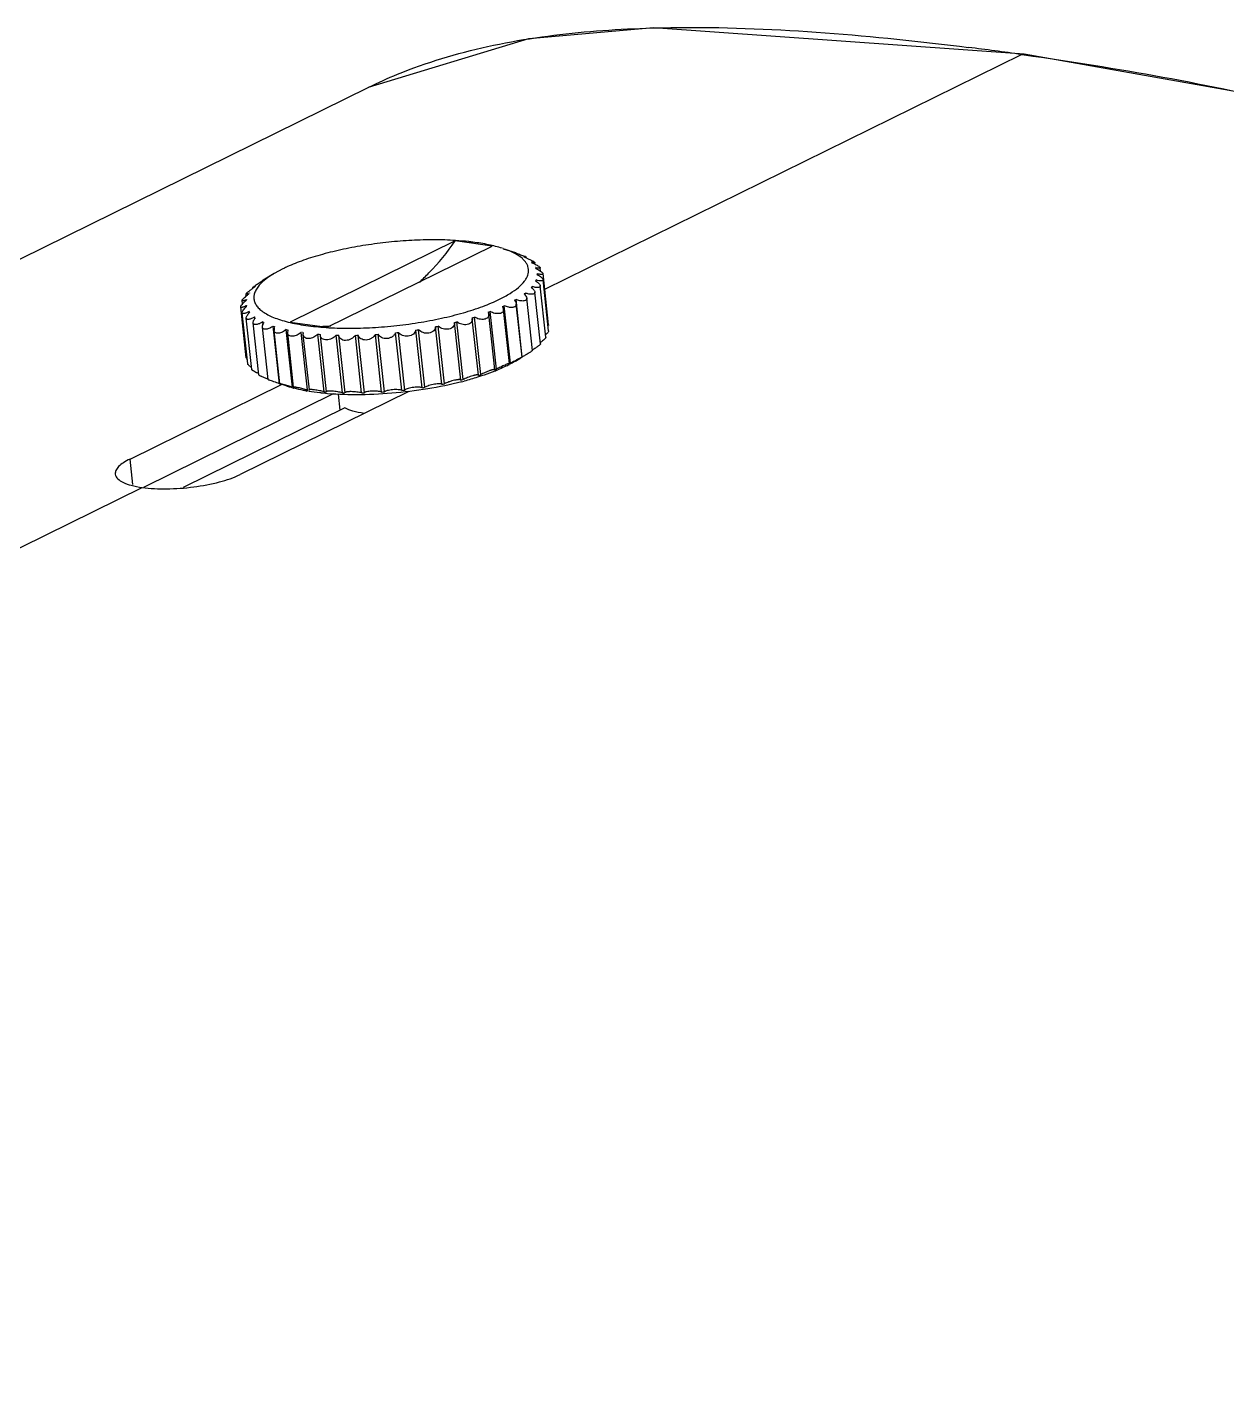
# Model space of a CAD drawing. Header units: metres. Extents: x 420822 to 421453, y 1458172 to 1458620.
# Drawn here: x 421384.7898 to 421385.1465, y 1458450.1937 to 1458450.5977 of the extents above; entities that cross this region are included whole.
import ezdxf

# ---------------------------------------------------------------- set-up
doc = ezdxf.new("R2010")
doc.units = ezdxf.units.M
doc.header["$MEASUREMENT"] = 0
doc.layers.add('ASSEM_MEMBER_1', color=7, linetype='CONTINUOUS')
doc.layers.add('Standard', color=7, linetype='CONTINUOUS')

# ---------------------------------------------------------------- blocks, each defined once
blk = doc.blocks.new('CCTV')
at = {"layer": 'ASSEM_MEMBER_1', "color": 7, "linetype": 'Continuous'}
for p, q in [((-2.5955, 16.283), (-2.1546, 16.2516)), ((-2.725, 15.9719), (-2.158, 16.251)), ((-2.158, 16.251), (-2.1546, 16.2516)), ((-2.158, 16.251), (-2.1549, 16.2504)), ((-2.158, 16.251), (-2.1549, 16.2506)), ((-5.5435, 14.9279), (-2.9342, 16.2121)), ((-2.9346, 16.2119), (-2.9341, 16.2121)), ((-2.8313, 16.0294), (-3.0276, 15.9328)), ((-2.9839, 15.9267), (-2.7875, 16.0233)), ((-2.7875, 16.0233), (-2.8313, 16.0294)), ((-2.7742, 16.0201), (-2.7599, 16.0154)), ((-2.7593, 16.0151), (-2.7596, 16.0152)), ((-2.7595, 16.015), (-2.7591, 16.0149)), ((-2.7591, 16.0149), (-2.7591, 16.0151)), ((-2.7465, 16.0088), (-2.7466, 16.0098)), ((-2.7367, 16.0017), (-2.7369, 16.0039)), ((-3.0591, 15.983), (-3.0602, 15.9824)), ((-3.0468, 15.9905), (-3.0599, 15.9827)), ((-3.0599, 15.9827), (-3.0599, 15.9827)), ((-3.0365, 15.9961), (-3.0468, 15.9905)), ((-2.7352, 15.9813), (-2.7353, 15.9829)), ((-2.7338, 15.9894), (-2.7339, 15.9904)), ((-2.7299, 15.9935), (-2.7304, 15.9974)), ((-2.7204, 15.9296), (-2.727, 15.9905)), ((-2.7204, 15.9224), (-2.727, 15.9833)), ((-3.072, 15.973), (-3.0721, 15.9741)), ((-3.0611, 15.9817), (-3.0612, 15.9819)), ((-3.0611, 15.9817), (-3.0607, 15.9819)), ((-2.7477, 15.9639), (-2.7481, 15.9674)), ((-2.7398, 15.9729), (-2.7401, 15.9752)), ((-2.73, 15.9069), (-2.7367, 15.9686)), ((-2.7236, 15.9148), (-2.7302, 15.9759)), ((-3.0799, 15.8902), (-3.0865, 15.951)), ((-3.0845, 15.9544), (-3.085, 15.9584)), ((-3.0799, 15.9639), (-3.0801, 15.9662)), ((-3.0796, 15.9514), (-3.0797, 15.9525)), ((-2.7753, 15.9513), (-2.7739, 15.948)), ((-2.7657, 15.8839), (-2.7731, 15.9523)), ((-2.7517, 15.8913), (-2.7591, 15.9598)), ((-2.7519, 15.8912), (-2.7588, 15.9545)), ((-2.7395, 15.899), (-2.7463, 15.9614)), ((-3.0782, 15.8831), (-3.0849, 15.944)), ((-3.0733, 15.8764), (-3.0799, 15.9376)), ((-3.0764, 15.9438), (-3.0765, 15.9454)), ((-3.0698, 15.9366), (-3.0701, 15.9389)), ((-2.8113, 15.938), (-2.8111, 15.9368)), ((-2.8038, 15.8698), (-2.8111, 15.9368)), ((-2.8011, 15.8704), (-2.8085, 15.9389)), ((-2.7922, 15.9444), (-2.7915, 15.9421)), ((-2.7844, 15.8765), (-2.7915, 15.9421)), ((-2.7822, 15.8769), (-2.7897, 15.9453)), ((-2.767, 15.8837), (-2.7739, 15.948)), ((-3.0651, 15.8701), (-3.0718, 15.9318)), ((-3.054, 15.8645), (-3.0608, 15.9269)), ((-3.06, 15.9296), (-3.0604, 15.9331)), ((-3.0403, 15.8596), (-3.0478, 15.9281)), ((-3.0401, 15.8596), (-3.0469, 15.9229)), ((-3.025, 15.8554), (-3.0324, 15.9239)), ((-3.0306, 15.9199), (-3.03, 15.9234)), ((-3.0236, 15.8556), (-3.0306, 15.9199)), ((-3.0276, 15.9328), (-2.9839, 15.9267)), ((-3.0071, 15.8522), (-3.0146, 15.9206)), ((-3.0121, 15.9179), (-3.0119, 15.9203)), ((-2.9872, 15.85), (-2.9947, 15.9184)), ((-2.9917, 15.917), (-2.9917, 15.9182)), ((-2.919, 15.8497), (-2.9264, 15.9182)), ((-2.9156, 15.8499), (-2.923, 15.9184)), ((-2.8948, 15.8518), (-2.9023, 15.9202)), ((-2.8915, 15.8521), (-2.8989, 15.9206)), ((-2.8708, 15.8548), (-2.8782, 15.9233)), ((-2.8675, 15.8554), (-2.8749, 15.9238)), ((-2.8473, 15.8589), (-2.8548, 15.9274)), ((-2.8441, 15.8595), (-2.8516, 15.928)), ((-2.8249, 15.8638), (-2.8323, 15.9323)), ((-2.8219, 15.8646), (-2.8293, 15.933)), ((-3.0049, 15.8523), (-3.0121, 15.9179)), ((-2.9844, 15.85), (-2.9917, 15.917)), ((-2.9656, 15.8488), (-2.973, 15.9173)), ((-2.9625, 15.8487), (-2.9699, 15.9172)), ((-2.9427, 15.8487), (-2.9501, 15.9172)), ((-2.9394, 15.8488), (-2.9469, 15.9172)), ((-2.7597, 15.8865), (-2.7535, 15.8902)), ((-2.7517, 15.8913), (-2.7519, 15.8912)), ((-2.8039, 15.8695), (-2.8038, 15.8698)), ((-2.8037, 15.8696), (-2.8039, 15.8695)), ((-2.7847, 15.8759), (-2.7844, 15.8765)), ((-2.7842, 15.8761), (-2.7847, 15.8759)), ((-2.7678, 15.8829), (-2.767, 15.8837)), ((-3.2182, 15.7701), (-3.0382, 15.8587)), ((-3.0403, 15.8596), (-3.042, 15.8602)), ((-3.0401, 15.8595), (-3.0403, 15.8596)), ((-3.0323, 15.8569), (-3.0384, 15.8589)), ((-3.0315, 15.8573), (-3.0321, 15.8575)), ((-3.0236, 15.8555), (-3.0226, 15.8549)), ((-2.9764, 15.8474), (-3.2023, 15.7363)), ((-2.8867, 15.8504), (-3.0871, 15.7518)), ((-3.0054, 15.8519), (-3.0058, 15.852)), ((-3.0049, 15.8523), (-3.0045, 15.8518)), ((-2.9844, 15.85), (-2.9843, 15.8497)), ((-2.9683, 15.8281), (-2.9704, 15.8473)), ((-2.9627, 15.8308), (-3.1549, 15.7362)), ((-3.2149, 15.7397), (-3.2182, 15.7701)), ((-4.7912, 14.955), (-3.2037, 15.7363))]:
    blk.add_line(p, q, dxfattribs=at)
for points in [[(-2.9346, 16.2119), (-2.7438, 16.2699), (-2.5955, 16.283)], [(-2.1546, 16.2516), (-1.8687, 16.2009), (-1.4895, 16.075), (-1.2482, 15.914), (-1.1588, 15.8211), (-1.0132, 15.5914), (-0.8985, 15.2508), (-0.8552, 15.0209)]]:
    blk.add_lwpolyline(points, dxfattribs=at)
for centre, radius, start, end in [((-2.7899, 11.7394), 4.5556, 82.0269, 82.8274), ((-2.8133, 15.9032), 0.1233, 71.5339, 72.16), ((-2.7994, 15.9153), 0.1074, 68.8918, 69.2368), ((-2.798, 15.9188), 0.1037, 68.1874, 68.8939), ((-2.7908, 15.9576), 0.0643, 61.0829, 63.0218), ((-2.7793, 15.9582), 0.06, 58.8736, 60.4001), ((-2.767, 15.9689), 0.0459, 66.0509, 67.0865), ((-2.7999, 15.8755), 0.1436, 68.1465, 68.9586), ((-2.7631, 15.9806), 0.0323, 44.9623, 47.27), ((-3.0021, 15.8971), 0.1031, 123.5799, 124.2891), ((-2.9557, 15.8318), 0.1831, 114.6873, 116.182), ((-2.9511, 15.8218), 0.1941, 114.4746, 114.6944), ((-2.7526, 15.9888), 0.0189, 24.3533, 27.6539), ((-2.7262, 16.0316), 0.0353, 254.0835, 255.3396), ((-2.7569, 15.9916), 0.0233, 335.1581, 338.0269), ((-2.7238, 16.0243), 0.0354, 253.434, 253.8123), ((-2.7501, 15.9898), 0.0162, 358.5483, 2.198), ((-3.0501, 15.9501), 0.0311, 146.055, 148.4177), ((-2.994, 15.8592), 0.138, 123.5503, 124.4385), ((-3.0299, 15.9327), 0.0579, 132.6094, 134.1716), ((-3.0415, 15.9363), 0.0487, 125.4666, 126.0846), ((-3.0042, 15.9002), 0.0994, 124.2912, 124.6545), ((-3.0193, 15.9355), 0.0611, 131.2101, 131.5457), ((-3.0177, 15.9337), 0.0635, 130.2137, 131.2058), ((-2.7969, 16.0278), 0.0776, 307.6731, 308.9583), ((-2.7729, 16.0022), 0.0425, 318.6366, 320.5558), ((-3.0963, 15.9909), 0.0353, 297.1219, 298.3334), ((-3.0968, 15.9833), 0.0353, 298.6925, 299.0094), ((-3.0616, 15.9554), 0.0184, 166.0814, 169.4314), ((-3.0637, 15.9558), 0.0164, 191.7016, 195.3315), ((-2.8584, 16.133), 0.1998, 294.5975, 295.2818), ((-2.8264, 16.0716), 0.1305, 300.1235, 301.0327), ((-3.057, 15.9594), 0.024, 215.5626, 218.3722), ((-3.0433, 15.974), 0.0441, 232.639, 234.5127), ((-2.9172, 16.289), 0.3667, 286.7855, 287.2421), ((-2.8897, 16.208), 0.281, 290.3039, 290.8491), ((-3.0252, 16.0052), 0.0802, 243.9706, 245.2283), ((-3.0058, 16.0553), 0.134, 251.7384, 252.6314), ((-2.9878, 16.1232), 0.2042, 257.395, 258.0694), ((-2.9741, 16.2007), 0.283, 261.7681, 262.0394), ((-2.9732, 16.2066), 0.2889, 262.0394, 262.307), ((-2.9919, 16.0611), 0.1333, 267.1725, 275.4651), ((-2.9645, 16.2887), 0.3715, 265.3394, 265.792), ((-2.9621, 16.4768), 0.5598, 273.656, 274.0003), ((-2.9632, 16.491), 0.574, 276.0966, 276.4352), ((-2.9611, 16.4752), 0.5581, 278.5337, 278.8787), ((-2.9533, 16.4319), 0.514, 281.0558, 281.4202), ((-2.9388, 16.3669), 0.4475, 283.7634, 284.1632), ((-2.9604, 16.3689), 0.4518, 268.3945, 268.7918), ((-2.9603, 16.4343), 0.5173, 271.1227, 271.4856), ((-2.7533, 15.8928), 0.00212, 298.4501, 311.685), ((-2.9097, 16.2203), 0.3664, 286.8099, 287.2422), ((-2.8818, 16.1384), 0.2798, 290.4136, 290.8498), ((-2.8716, 16.0927), 0.2349, 292.0731, 292.2064), ((-2.8694, 16.0873), 0.2291, 292.2047, 292.7269), ((-2.842, 16.0272), 0.163, 296.1953, 297.2404), ((-2.8525, 16.0678), 0.2034, 294.6002, 294.8256), ((-2.8385, 16.0204), 0.1553, 297.2426, 297.6786), ((-2.8503, 16.063), 0.198, 294.8246, 295.2835), ((-2.9845, 16.0032), 0.1539, 254.5637, 255.0445), ((-2.9812, 16.0512), 0.2007, 257.3924, 257.6198), ((-2.98, 16.0565), 0.206, 257.6208, 258.0678), ((-2.9831, 16.0083), 0.1592, 255.044, 255.4499), ((-2.9536, 16.4068), 0.5581, 278.5337, 278.8787), ((-2.9459, 16.3634), 0.514, 281.0558, 281.4202), ((-2.9314, 16.2985), 0.4475, 283.7634, 284.1632), ((-2.9246, 16.2538), 0.4046, 284.4331, 284.8782), ((-2.9676, 16.0806), 0.2332, 259.9906, 260.3059), ((-2.9666, 16.1322), 0.283, 261.7681, 262.0394), ((-2.9668, 16.0852), 0.2378, 260.3055, 260.4991), ((-2.9663, 16.0881), 0.2407, 260.499, 260.6181), ((-2.9657, 16.1391), 0.2899, 262.1287, 262.3067), ((-2.9572, 16.2183), 0.3696, 265.3388, 265.6415), ((-2.9567, 16.2242), 0.3755, 265.6411, 265.7909), ((-2.953, 16.3004), 0.4518, 268.3945, 268.7918), ((-2.9528, 16.3659), 0.5173, 271.1227, 271.4856), ((-2.9547, 16.4084), 0.5598, 273.656, 274.0003), ((-2.9558, 16.4225), 0.574, 276.0966, 276.4352)]:
    blk.add_arc(centre, radius, start, end, dxfattribs=at)
for points, knots in [([(-2.7929, 16.2604), (-2.7551, 16.2687), (-2.6776, 16.2797), (-2.5996, 16.2828), (-2.5603, 16.2831)], [0, 0, 0, 0, 0.496198, 1, 1, 1, 1]), ([(-2.5603, 16.2831), (-2.504, 16.2834), (-2.3905, 16.2784), (-2.2777, 16.2665), (-2.2211, 16.2594)], [0, 0, 0, 0, 0.49657, 1, 1, 1, 1]), ([(-2.9342, 16.2121), (-2.923, 16.2176), (-2.8775, 16.238), (-2.8294, 16.2524), (-2.7929, 16.2604)], [0, 0, 0, 0, 0.249345, 1, 1, 1, 1]), ([(-2.1549, 16.2506), (-2.0997, 16.2428), (-1.9889, 16.2253), (-1.879, 16.2025), (-1.8241, 16.1891)], [0, 0, 0, 0, 0.496523, 1, 1, 1, 1]), ([(-2.831, 16.0298), (-2.8394, 16.0304), (-2.8567, 16.0309), (-2.8833, 16.0302), (-2.9105, 16.0281), (-2.9377, 16.0245), (-2.964, 16.0197), (-2.9887, 16.0138), (-3.0112, 16.0069), (-3.0251, 16.0014), (-3.0315, 15.9985)], [0, 0, 0, 0, 0.123748, 0.254586, 0.389193, 0.524109, 0.655862, 0.781098, 0.896707, 1, 1, 1, 1]), ([(-2.8738, 15.9803), (-2.87, 15.9839), (-2.8545, 15.9991), (-2.8408, 16.016), (-2.8313, 16.0294)], [0, 0, 0, 0, 0.240084, 1, 1, 1, 1]), ([(-2.8105, 16.0279), (-2.8121, 16.0281), (-2.8189, 16.0289), (-2.8258, 16.0295), (-2.831, 16.0298)], [0, 0, 0, 0, 0.24168, 1, 1, 1, 1]), ([(-2.7755, 16.0206), (-2.7808, 16.0223), (-2.7924, 16.0252), (-2.8042, 16.0271), (-2.8105, 16.0279)], [0, 0, 0, 0, 0.466373, 1, 1, 1, 1]), ([(-2.7616, 16.015), (-2.7626, 16.0154), (-2.7667, 16.0174), (-2.7709, 16.019), (-2.7742, 16.0201)], [0, 0, 0, 0, 0.232467, 1, 1, 1, 1]), ([(-2.7596, 16.0152), (-2.7597, 16.0152), (-2.7603, 16.0154), (-2.7608, 16.0156), (-2.7613, 16.0157)], [0, 0, 0, 0, 0.185575, 1, 1, 1, 1]), ([(-2.7599, 16.0154), (-2.7598, 16.0153), (-2.7596, 16.0153), (-2.7594, 16.0152), (-2.7592, 16.0151)], [0, 0, 0, 0, 0.344452, 1, 1, 1, 1]), ([(-2.7591, 16.0151), (-2.7591, 16.0151), (-2.7592, 16.0151), (-2.7593, 16.0151), (-2.7593, 16.0151)], [0, 0, 0, 0, 0.244602, 1, 1, 1, 1]), ([(-2.7592, 16.0151), (-2.7592, 16.0151), (-2.7592, 16.0151), (-2.7591, 16.0151), (-2.7591, 16.0151)], [0, 0, 0, 0, 0.732392, 1, 1, 1, 1]), ([(-2.7786, 15.9601), (-2.7743, 15.9622), (-2.7665, 15.9664), (-2.7566, 15.9734), (-2.7502, 15.9797), (-2.7468, 15.9848), (-2.7451, 15.9884), (-2.7442, 15.992), (-2.7441, 15.9955), (-2.7448, 15.999), (-2.7463, 16.0023), (-2.7486, 16.0055), (-2.7529, 16.0097), (-2.7568, 16.0124), (-2.7597, 16.0139)], [0, 0, 0, 0, 0.186411, 0.344887, 0.475769, 0.531917, 0.582878, 0.629944, 0.674826, 0.719527, 0.766078, 0.816254, 0.871421, 1, 1, 1, 1]), ([(-2.7591, 16.0149), (-2.7574, 16.0143), (-2.754, 16.0131), (-2.7507, 16.0118), (-2.7492, 16.0112)], [0, 0, 0, 0, 0.534601, 1, 1, 1, 1]), ([(-2.7479, 16.0099), (-2.748, 16.0099), (-2.7486, 16.0101), (-2.7492, 16.0102), (-2.7497, 16.0104)], [0, 0, 0, 0, 0.214814, 1, 1, 1, 1]), ([(-2.7484, 16.0108), (-2.7483, 16.0108), (-2.7478, 16.0106), (-2.7474, 16.0104), (-2.7471, 16.0102)], [0, 0, 0, 0, 0.301291, 1, 1, 1, 1]), ([(-2.7466, 16.0098), (-2.7466, 16.0098), (-2.7467, 16.0097), (-2.7468, 16.0097), (-2.747, 16.0097), (-2.7474, 16.0098), (-2.7477, 16.0098), (-2.7479, 16.0099)], [0, 0, 0, 0, 0.078125, 0.156541, 0.265654, 0.575071, 1, 1, 1, 1]), ([(-2.7471, 16.0102), (-2.747, 16.0101), (-2.7468, 16.01), (-2.7466, 16.0099), (-2.7466, 16.0098), (-2.7466, 16.0098)], [0, 0, 0, 0, 0.679909, 0.881116, 1, 1, 1, 1]), ([(-2.7464, 16.0088), (-2.7452, 16.0083), (-2.7435, 16.0076), (-2.7413, 16.0066), (-2.7399, 16.0059), (-2.7387, 16.0053), (-2.7378, 16.0047), (-2.7372, 16.0043), (-2.7369, 16.004), (-2.7369, 16.0039)], [0, 0, 0, 0, 0.356486, 0.521299, 0.669933, 0.796461, 0.895445, 0.963204, 1, 1, 1, 1]), ([(-2.7399, 16.0039), (-2.74, 16.004), (-2.7404, 16.0041), (-2.7409, 16.0042), (-2.7412, 16.0043)], [0, 0, 0, 0, 0.236697, 1, 1, 1, 1]), ([(-2.7403, 16.0034), (-2.7399, 16.0033), (-2.7387, 16.0027), (-2.7374, 16.0021), (-2.7365, 16.0017)], [0, 0, 0, 0, 0.253483, 1, 1, 1, 1]), ([(-2.7369, 16.0039), (-2.7369, 16.0038), (-2.7369, 16.0037), (-2.7371, 16.0036), (-2.7374, 16.0036), (-2.7377, 16.0036), (-2.7382, 16.0036), (-2.7389, 16.0037), (-2.7395, 16.0039), (-2.7399, 16.0039)], [0, 0, 0, 0, 0.043603, 0.097927, 0.178255, 0.287794, 0.426312, 0.592434, 1, 1, 1, 1]), ([(-2.7365, 16.0017), (-2.7357, 16.0013), (-2.7342, 16.0005), (-2.7323, 15.9993), (-2.7311, 15.9984), (-2.7305, 15.9978), (-2.7304, 15.9975), (-2.7304, 15.9974)], [0, 0, 0, 0, 0.356893, 0.657865, 0.876629, 0.949717, 1, 1, 1, 1]), ([(-3.0611, 15.982), (-3.061, 15.982), (-3.0607, 15.9823), (-3.0603, 15.9825), (-3.0599, 15.9827)], [0, 0, 0, 0, 0.141424, 1, 1, 1, 1]), ([(-3.0468, 15.9905), (-3.0479, 15.9899), (-3.052, 15.9873), (-3.056, 15.9845), (-3.0587, 15.9822)], [0, 0, 0, 0, 0.269305, 1, 1, 1, 1]), ([(-2.7354, 15.9966), (-2.7344, 15.9961), (-2.7325, 15.9952), (-2.7307, 15.9941), (-2.7299, 15.9935)], [0, 0, 0, 0, 0.52608, 1, 1, 1, 1]), ([(-2.727, 15.9833), (-2.727, 15.9831), (-2.727, 15.9826), (-2.7275, 15.9821), (-2.7284, 15.9819), (-2.7294, 15.9818), (-2.7307, 15.9818), (-2.7327, 15.9821), (-2.7343, 15.9826), (-2.7353, 15.9829)], [0, 0, 0, 0, 0.066836, 0.135713, 0.224029, 0.337526, 0.475395, 0.634456, 1, 1, 1, 1]), ([(-2.7304, 15.9974), (-2.7303, 15.9973), (-2.7304, 15.9971), (-2.7307, 15.9969), (-2.7311, 15.9968), (-2.7317, 15.9968), (-2.7324, 15.9968), (-2.7336, 15.997), (-2.7345, 15.9972), (-2.7351, 15.9974)], [0, 0, 0, 0, 0.051845, 0.110883, 0.193775, 0.304655, 0.442987, 0.606785, 1, 1, 1, 1]), ([(-2.7339, 15.9894), (-2.733, 15.9889), (-2.7314, 15.9879), (-2.7292, 15.9863), (-2.7278, 15.985), (-2.7272, 15.984), (-2.727, 15.9835), (-2.727, 15.9833)], [0, 0, 0, 0, 0.326489, 0.615018, 0.843844, 0.930929, 1, 1, 1, 1]), ([(-2.727, 15.9905), (-2.727, 15.9903), (-2.7271, 15.99), (-2.7275, 15.9897), (-2.7281, 15.9895), (-2.7289, 15.9895), (-2.7299, 15.9895), (-2.7311, 15.9897), (-2.7324, 15.99), (-2.7332, 15.9902), (-2.7337, 15.9904)], [0, 0, 0, 0, 0.059329, 0.123153, 0.208742, 0.321084, 0.459335, 0.620864, 0.802353, 1, 1, 1, 1]), ([(-2.7299, 15.9935), (-2.7292, 15.993), (-2.7282, 15.9923), (-2.7273, 15.9912), (-2.727, 15.9907), (-2.727, 15.9905)], [0, 0, 0, 0, 0.625279, 0.845046, 1, 1, 1, 1]), ([(-3.0801, 15.9662), (-3.0801, 15.9663), (-3.0799, 15.9667), (-3.0795, 15.9672), (-3.0787, 15.968), (-3.0777, 15.9688), (-3.0765, 15.9698), (-3.0746, 15.9712), (-3.0731, 15.9723), (-3.0721, 15.973)], [0, 0, 0, 0, 0.037474, 0.105484, 0.204324, 0.330557, 0.478834, 0.643408, 1, 1, 1, 1]), ([(-3.0772, 15.9669), (-3.0776, 15.9667), (-3.0781, 15.9665), (-3.0788, 15.9662), (-3.0793, 15.966), (-3.0801, 15.9659), (-3.0801, 15.9662)], [0, 0, 0, 0, 0.417902, 0.588359, 0.730538, 1, 1, 1, 1]), ([(-3.076, 15.9675), (-3.0761, 15.9675), (-3.0765, 15.9673), (-3.0769, 15.9671), (-3.0772, 15.9669)], [0, 0, 0, 0, 0.262402, 1, 1, 1, 1]), ([(-3.0721, 15.9741), (-3.0721, 15.9741), (-3.0721, 15.9742), (-3.0719, 15.9744), (-3.0717, 15.9746), (-3.0715, 15.9747)], [0, 0, 0, 0, 0.111939, 0.311732, 1, 1, 1, 1]), ([(-3.0708, 15.9744), (-3.071, 15.9743), (-3.0713, 15.9742), (-3.0717, 15.9741), (-3.0719, 15.974), (-3.072, 15.974), (-3.0721, 15.974), (-3.0721, 15.9741)], [0, 0, 0, 0, 0.424096, 0.732884, 0.841829, 0.920204, 1, 1, 1, 1]), ([(-3.0715, 15.9747), (-3.0715, 15.9748), (-3.0714, 15.9749), (-3.0712, 15.975), (-3.0711, 15.9751)], [0, 0, 0, 0, 0.227392, 1, 1, 1, 1]), ([(-3.0711, 15.9751), (-3.071, 15.9751), (-3.0707, 15.9754), (-3.0705, 15.9756), (-3.0702, 15.9757)], [0, 0, 0, 0, 0.226928, 1, 1, 1, 1]), ([(-3.0598, 15.9812), (-3.0615, 15.9798), (-3.0644, 15.9769), (-3.0679, 15.9722), (-3.0702, 15.9675), (-3.0711, 15.9628), (-3.0707, 15.9582), (-3.0688, 15.9538), (-3.0657, 15.9497), (-3.0613, 15.9459), (-3.0558, 15.9423), (-3.0491, 15.939), (-3.0413, 15.9361), (-3.0289, 15.9324), (-3.0111, 15.9289), (-2.9874, 15.9263), (-2.9611, 15.9253), (-2.9332, 15.9259), (-2.9045, 15.9281), (-2.8758, 15.9319), (-2.8482, 15.937), (-2.8224, 15.9435), (-2.7993, 15.9509), (-2.7851, 15.9569), (-2.7786, 15.9601)], [0, 0, 0, 0, 0.01986, 0.037254, 0.052564, 0.066432, 0.079756, 0.09356, 0.108756, 0.126002, 0.145698, 0.168048, 0.193123, 0.220899, 0.284109, 0.356422, 0.436014, 0.520711, 0.608119, 0.695731, 0.781031, 0.861599, 0.935217, 1, 1, 1, 1]), ([(-3.0691, 15.9753), (-3.0693, 15.9752), (-3.0699, 15.9749), (-3.0704, 15.9746), (-3.0708, 15.9744)], [0, 0, 0, 0, 0.28324, 1, 1, 1, 1]), ([(-3.0698, 15.976), (-3.0685, 15.977), (-3.0656, 15.9789), (-3.0627, 15.9807), (-3.0611, 15.9817)], [0, 0, 0, 0, 0.466904, 1, 1, 1, 1]), ([(-3.0612, 15.9819), (-3.0612, 15.9819), (-3.0611, 15.9819), (-3.0611, 15.982), (-3.0611, 15.982)], [0, 0, 0, 0, 0.274789, 1, 1, 1, 1]), ([(-3.061, 15.982), (-3.0611, 15.982), (-3.0611, 15.9819), (-3.0612, 15.9819), (-3.0612, 15.9819)], [0, 0, 0, 0, 0.756528, 1, 1, 1, 1]), ([(-3.0602, 15.9824), (-3.0603, 15.9824), (-3.0606, 15.9822), (-3.0609, 15.9821), (-3.061, 15.982)], [0, 0, 0, 0, 0.335127, 1, 1, 1, 1]), ([(-2.7367, 15.9686), (-2.7367, 15.9683), (-2.7367, 15.9675), (-2.7374, 15.9666), (-2.7386, 15.9661), (-2.7401, 15.9658), (-2.7419, 15.9659), (-2.7446, 15.9663), (-2.7467, 15.9669), (-2.7481, 15.9674)], [0, 0, 0, 0, 0.079792, 0.158748, 0.252626, 0.368472, 0.505567, 0.659828, 1, 1, 1, 1]), ([(-2.741, 15.9741), (-2.7399, 15.9733), (-2.7384, 15.972), (-2.7371, 15.97), (-2.7367, 15.969), (-2.7367, 15.9686)], [0, 0, 0, 0, 0.577988, 0.810597, 1, 1, 1, 1]), ([(-2.7302, 15.9759), (-2.7302, 15.9757), (-2.7303, 15.9751), (-2.7309, 15.9744), (-2.7319, 15.974), (-2.7331, 15.9738), (-2.7346, 15.9739), (-2.737, 15.9742), (-2.7388, 15.9748), (-2.7401, 15.9752)], [0, 0, 0, 0, 0.073865, 0.147923, 0.238945, 0.353456, 0.49079, 0.647311, 1, 1, 1, 1]), ([(-2.7358, 15.9818), (-2.7351, 15.9814), (-2.7337, 15.9804), (-2.732, 15.9789), (-2.7308, 15.9775), (-2.7303, 15.9764), (-2.7302, 15.9759)], [0, 0, 0, 0, 0.316771, 0.597385, 0.82754, 1, 1, 1, 1]), ([(-3.0865, 15.951), (-3.0866, 15.9512), (-3.0865, 15.9517), (-3.0859, 15.9529), (-3.0852, 15.9537), (-3.0846, 15.9543)], [0, 0, 0, 0, 0.158913, 0.379111, 1, 1, 1, 1]), ([(-3.0799, 15.9524), (-3.0803, 15.9521), (-3.0811, 15.9517), (-3.0823, 15.9511), (-3.0834, 15.9507), (-3.0844, 15.9504), (-3.0852, 15.9503), (-3.0859, 15.9503), (-3.0864, 15.9506), (-3.0865, 15.9509), (-3.0865, 15.951)], [0, 0, 0, 0, 0.197122, 0.378381, 0.539847, 0.678103, 0.790512, 0.876255, 0.940321, 1, 1, 1, 1]), ([(-3.085, 15.9584), (-3.085, 15.9586), (-3.0849, 15.9589), (-3.0845, 15.9596), (-3.0835, 15.9608), (-3.0819, 15.9623), (-3.0807, 15.9633), (-3.08, 15.9639)], [0, 0, 0, 0, 0.051145, 0.124775, 0.34339, 0.643635, 1, 1, 1, 1]), ([(-3.0802, 15.9595), (-3.0808, 15.9592), (-3.0817, 15.9588), (-3.0828, 15.9584), (-3.0835, 15.9581), (-3.0841, 15.958), (-3.0845, 15.958), (-3.0848, 15.9582), (-3.0849, 15.9584), (-3.085, 15.9584)], [0, 0, 0, 0, 0.392465, 0.556161, 0.694465, 0.805364, 0.888391, 0.947678, 1, 1, 1, 1]), ([(-3.0849, 15.944), (-3.0849, 15.9442), (-3.0848, 15.9447), (-3.0844, 15.9459), (-3.0833, 15.9475), (-3.0816, 15.9494), (-3.0802, 15.9508), (-3.0795, 15.9514)], [0, 0, 0, 0, 0.069672, 0.157166, 0.386075, 0.674061, 1, 1, 1, 1]), ([(-3.0846, 15.9543), (-3.0839, 15.9551), (-3.0824, 15.9567), (-3.0807, 15.9581), (-3.0797, 15.9588)], [0, 0, 0, 0, 0.470353, 1, 1, 1, 1]), ([(-3.08, 15.9639), (-3.0797, 15.9641), (-3.0786, 15.965), (-3.0775, 15.9658), (-3.0767, 15.9665)], [0, 0, 0, 0, 0.244115, 1, 1, 1, 1]), ([(-2.766, 15.9503), (-2.7666, 15.9503), (-2.7691, 15.9507), (-2.7714, 15.9515), (-2.7731, 15.9523)], [0, 0, 0, 0, 0.242342, 1, 1, 1, 1]), ([(-2.7588, 15.9545), (-2.7587, 15.9542), (-2.7587, 15.9535), (-2.7591, 15.9525), (-2.7597, 15.9517), (-2.7605, 15.951), (-2.7617, 15.9506), (-2.7635, 15.9502), (-2.765, 15.9502), (-2.766, 15.9503)], [0, 0, 0, 0, 0.104169, 0.204147, 0.306513, 0.417801, 0.542395, 0.681876, 1, 1, 1, 1]), ([(-2.7609, 15.9587), (-2.7604, 15.958), (-2.7594, 15.9568), (-2.7589, 15.9552), (-2.7588, 15.9545)], [0, 0, 0, 0, 0.542732, 1, 1, 1, 1]), ([(-2.7463, 15.9614), (-2.7462, 15.961), (-2.7463, 15.9601), (-2.7471, 15.959), (-2.7485, 15.9583), (-2.7502, 15.9579), (-2.7522, 15.9579), (-2.7553, 15.9584), (-2.7576, 15.9591), (-2.7591, 15.9598)], [0, 0, 0, 0, 0.084756, 0.168342, 0.265272, 0.3827, 0.519834, 0.672076, 1, 1, 1, 1]), ([(-2.7494, 15.9663), (-2.7486, 15.9656), (-2.7473, 15.9641), (-2.7464, 15.9623), (-2.7463, 15.9614)], [0, 0, 0, 0, 0.560865, 1, 1, 1, 1]), ([(-3.0765, 15.9454), (-3.0775, 15.9449), (-3.079, 15.9441), (-3.0809, 15.9434), (-3.0821, 15.943), (-3.0832, 15.9429), (-3.084, 15.943), (-3.0847, 15.9434), (-3.0848, 15.9438), (-3.0849, 15.944)], [0, 0, 0, 0, 0.364852, 0.523803, 0.6616, 0.775127, 0.863547, 0.932738, 1, 1, 1, 1]), ([(-3.0799, 15.9376), (-3.08, 15.9381), (-3.0797, 15.9392), (-3.0789, 15.9408), (-3.0775, 15.9427), (-3.0764, 15.9439), (-3.0758, 15.9445)], [0, 0, 0, 0, 0.173496, 0.403797, 0.683868, 1, 1, 1, 1]), ([(-3.0701, 15.9389), (-3.0712, 15.9383), (-3.0729, 15.9374), (-3.0751, 15.9365), (-3.0766, 15.9361), (-3.0779, 15.936), (-3.0789, 15.9362), (-3.0797, 15.9367), (-3.0799, 15.9373), (-3.0799, 15.9376)], [0, 0, 0, 0, 0.352052, 0.508477, 0.64576, 0.760312, 0.851497, 0.92581, 1, 1, 1, 1]), ([(-3.0718, 15.9318), (-3.0719, 15.9323), (-3.0718, 15.9333), (-3.0709, 15.9355), (-3.0698, 15.9371), (-3.0689, 15.9381)], [0, 0, 0, 0, 0.190376, 0.423172, 1, 1, 1, 1]), ([(-2.8111, 15.9368), (-2.811, 15.9361), (-2.8111, 15.9345), (-2.8122, 15.9324), (-2.8143, 15.9307), (-2.8171, 15.9298), (-2.8203, 15.9296), (-2.8246, 15.9303), (-2.8276, 15.9317), (-2.8293, 15.933)], [0, 0, 0, 0, 0.098626, 0.198394, 0.308903, 0.43525, 0.5749, 0.720364, 1, 1, 1, 1]), ([(-2.7915, 15.9421), (-2.7914, 15.9414), (-2.7915, 15.94), (-2.7926, 15.9381), (-2.7945, 15.9368), (-2.797, 15.936), (-2.7999, 15.9359), (-2.8039, 15.9365), (-2.8068, 15.9378), (-2.8085, 15.9389)], [0, 0, 0, 0, 0.095774, 0.191747, 0.298656, 0.422387, 0.561131, 0.708218, 1, 1, 1, 1]), ([(-2.7739, 15.948), (-2.7739, 15.9474), (-2.774, 15.9462), (-2.7749, 15.9446), (-2.7767, 15.9435), (-2.7789, 15.9429), (-2.7815, 15.9428), (-2.7853, 15.9433), (-2.788, 15.9444), (-2.7897, 15.9453)], [0, 0, 0, 0, 0.092586, 0.184649, 0.288078, 0.409441, 0.547443, 0.696162, 1, 1, 1, 1]), ([(-3.0604, 15.9331), (-3.0616, 15.9323), (-3.0635, 15.9312), (-3.0661, 15.9303), (-3.0679, 15.9299), (-3.0694, 15.9298), (-3.0707, 15.9301), (-3.0716, 15.9308), (-3.0718, 15.9315), (-3.0718, 15.9318)], [0, 0, 0, 0, 0.339564, 0.493723, 0.630794, 0.746688, 0.840732, 0.919938, 1, 1, 1, 1]), ([(-3.0608, 15.9269), (-3.0609, 15.9278), (-3.0604, 15.9298), (-3.0594, 15.9315), (-3.0588, 15.9324)], [0, 0, 0, 0, 0.440252, 1, 1, 1, 1]), ([(-3.0478, 15.9281), (-3.0491, 15.9271), (-3.0512, 15.9259), (-3.0541, 15.9248), (-3.0562, 15.9243), (-3.058, 15.9243), (-3.0594, 15.9247), (-3.0605, 15.9256), (-3.0607, 15.9265), (-3.0608, 15.9269)], [0, 0, 0, 0, 0.327344, 0.479487, 0.616618, 0.734144, 0.831209, 0.915008, 1, 1, 1, 1]), ([(-3.0469, 15.9229), (-3.047, 15.9236), (-3.0468, 15.9252), (-3.0462, 15.9267), (-3.0458, 15.9274)], [0, 0, 0, 0, 0.458305, 1, 1, 1, 1]), ([(-3.0324, 15.9239), (-3.0338, 15.9228), (-3.0361, 15.9213), (-3.0393, 15.9201), (-3.0416, 15.9196), (-3.0437, 15.9197), (-3.0454, 15.9202), (-3.0466, 15.9214), (-3.0469, 15.9224), (-3.0469, 15.9229)], [0, 0, 0, 0, 0.315277, 0.465594, 0.603048, 0.722422, 0.822679, 0.910836, 1, 1, 1, 1]), ([(-3.0146, 15.9206), (-3.016, 15.9194), (-3.0185, 15.9177), (-3.022, 15.9164), (-3.0246, 15.9159), (-3.0269, 15.916), (-3.0289, 15.9167), (-3.0302, 15.9181), (-3.0305, 15.9193), (-3.0306, 15.9199)], [0, 0, 0, 0, 0.303283, 0.451915, 0.589948, 0.711421, 0.814995, 0.907259, 1, 1, 1, 1]), ([(-2.9947, 15.9184), (-2.9961, 15.917), (-2.9987, 15.9151), (-3.0025, 15.9136), (-3.0054, 15.9131), (-3.008, 15.9133), (-3.0102, 15.9143), (-3.0116, 15.9159), (-3.012, 15.9173), (-3.0121, 15.9179)], [0, 0, 0, 0, 0.291232, 0.438241, 0.577051, 0.700897, 0.807949, 0.904117, 1, 1, 1, 1]), ([(-2.9264, 15.9182), (-2.9274, 15.9163), (-2.9299, 15.9139), (-2.9339, 15.9121), (-2.9374, 15.9114), (-2.9408, 15.9117), (-2.9436, 15.9129), (-2.9458, 15.9148), (-2.9466, 15.9164), (-2.9469, 15.9172)], [0, 0, 0, 0, 0.250426, 0.389779, 0.530913, 0.665246, 0.787068, 0.896869, 1, 1, 1, 1]), ([(-2.9023, 15.9202), (-2.9026, 15.9193), (-2.9037, 15.9176), (-2.906, 15.9154), (-2.909, 15.9139), (-2.9125, 15.9131), (-2.9159, 15.9133), (-2.919, 15.9143), (-2.9215, 15.916), (-2.9226, 15.9176), (-2.923, 15.9184)], [0, 0, 0, 0, 0.113307, 0.236851, 0.370686, 0.510445, 0.647992, 0.776156, 0.892648, 1, 1, 1, 1]), ([(-2.8782, 15.9233), (-2.8784, 15.9224), (-2.8792, 15.9206), (-2.8812, 15.9184), (-2.884, 15.9167), (-2.8874, 15.9159), (-2.8909, 15.9159), (-2.8942, 15.9167), (-2.897, 15.9183), (-2.8984, 15.9198), (-2.8989, 15.9206)], [0, 0, 0, 0, 0.107094, 0.223238, 0.351073, 0.488496, 0.628313, 0.762439, 0.886346, 1, 1, 1, 1]), ([(-2.8548, 15.9274), (-2.8548, 15.9265), (-2.8553, 15.9247), (-2.8569, 15.9224), (-2.8595, 15.9206), (-2.8627, 15.9196), (-2.8662, 15.9195), (-2.8706, 15.9204), (-2.8735, 15.9222), (-2.8749, 15.9238)], [0, 0, 0, 0, 0.102991, 0.212477, 0.333936, 0.468075, 0.609195, 0.748789, 1, 1, 1, 1]), ([(-2.8323, 15.9323), (-2.8322, 15.9315), (-2.8323, 15.9297), (-2.8336, 15.9273), (-2.8359, 15.9255), (-2.8389, 15.9244), (-2.8423, 15.9241), (-2.8468, 15.9249), (-2.8499, 15.9265), (-2.8516, 15.928)], [0, 0, 0, 0, 0.101087, 0.204625, 0.318927, 0.448181, 0.588886, 0.732646, 1, 1, 1, 1]), ([(-2.7204, 15.9224), (-2.7203, 15.9221), (-2.7206, 15.9214), (-2.7213, 15.9204), (-2.7224, 15.9191), (-2.7233, 15.9183), (-2.7238, 15.9178)], [0, 0, 0, 0, 0.137691, 0.355893, 0.648824, 1, 1, 1, 1]), ([(-2.7204, 15.9296), (-2.7204, 15.9295), (-2.7204, 15.9291), (-2.7206, 15.9286), (-2.7207, 15.9283)], [0, 0, 0, 0, 0.204504, 1, 1, 1, 1]), ([(-2.973, 15.9173), (-2.9744, 15.9156), (-2.9771, 15.9136), (-2.9811, 15.912), (-2.9843, 15.9115), (-2.9872, 15.9118), (-2.9896, 15.9129), (-2.9912, 15.9148), (-2.9916, 15.9163), (-2.9917, 15.917)], [0, 0, 0, 0, 0.279077, 0.424463, 0.564202, 0.690673, 0.801346, 0.901291, 1, 1, 1, 1]), ([(-2.9501, 15.9172), (-2.9514, 15.9154), (-2.9541, 15.9131), (-2.9583, 15.9114), (-2.9617, 15.9109), (-2.9649, 15.9113), (-2.9676, 15.9126), (-2.9693, 15.9147), (-2.9698, 15.9163), (-2.9699, 15.9172)], [0, 0, 0, 0, 0.266562, 0.41014, 0.550935, 0.680454, 0.795141, 0.898927, 1, 1, 1, 1]), ([(-2.73, 15.9069), (-2.73, 15.9069), (-2.73, 15.9068), (-2.7303, 15.9064), (-2.7308, 15.9059), (-2.7317, 15.9051), (-2.7329, 15.9042), (-2.7344, 15.9031), (-2.7366, 15.9016), (-2.7384, 15.9004), (-2.7396, 15.8996)], [0, 0, 0, 0, 0.012561, 0.032876, 0.099468, 0.199681, 0.32897, 0.480385, 0.646859, 1, 1, 1, 1]), ([(-2.7236, 15.9148), (-2.7236, 15.9146), (-2.7237, 15.9143), (-2.7241, 15.9138), (-2.7246, 15.9131), (-2.7258, 15.912), (-2.7276, 15.9104), (-2.7292, 15.9092), (-2.7301, 15.9085)], [0, 0, 0, 0, 0.043728, 0.113878, 0.211765, 0.335256, 0.642125, 1, 1, 1, 1]), ([(-3.0792, 15.8888), (-3.0794, 15.8891), (-3.0797, 15.8895), (-3.0799, 15.8899), (-3.0799, 15.8902)], [0, 0, 0, 0, 0.569762, 1, 1, 1, 1]), ([(-2.7597, 15.8865), (-2.7603, 15.8862), (-2.7624, 15.8849), (-2.7646, 15.8837), (-2.7663, 15.8828)], [0, 0, 0, 0, 0.24268, 1, 1, 1, 1]), ([(-2.7592, 15.8874), (-2.7598, 15.8871), (-2.7619, 15.886), (-2.7641, 15.8848), (-2.7657, 15.8839)], [0, 0, 0, 0, 0.253631, 1, 1, 1, 1]), ([(-2.7519, 15.8912), (-2.7519, 15.8913), (-2.752, 15.8912), (-2.752, 15.8912), (-2.7522, 15.8911), (-2.7524, 15.891), (-2.7527, 15.8909), (-2.7532, 15.8906), (-2.754, 15.8902), (-2.7551, 15.8896), (-2.7563, 15.889), (-2.7577, 15.8882), (-2.7587, 15.8877), (-2.7592, 15.8874)], [0, 0, 0, 0, 0.003908, 0.016195, 0.037214, 0.06707, 0.105748, 0.153128, 0.272881, 0.422938, 0.598255, 0.792733, 1, 1, 1, 1]), ([(-2.7535, 15.8902), (-2.7534, 15.8903), (-2.753, 15.8906), (-2.7526, 15.8908), (-2.7523, 15.891)], [0, 0, 0, 0, 0.304303, 1, 1, 1, 1]), ([(-2.7401, 15.8985), (-2.7407, 15.8981), (-2.7423, 15.8971), (-2.745, 15.8953), (-2.7483, 15.8934), (-2.7506, 15.892), (-2.7517, 15.8913)], [0, 0, 0, 0, 0.165704, 0.415277, 0.705886, 1, 1, 1, 1]), ([(-2.7395, 15.899), (-2.7395, 15.899), (-2.7396, 15.899), (-2.7397, 15.8989), (-2.7398, 15.8987), (-2.74, 15.8986), (-2.7401, 15.8985)], [0, 0, 0, 0, 0.090553, 0.284094, 0.587396, 1, 1, 1, 1]), ([(-3.0738, 15.8793), (-3.0744, 15.8797), (-3.0755, 15.8803), (-3.0769, 15.8813), (-3.0778, 15.8822), (-3.0782, 15.8828), (-3.0782, 15.8831)], [0, 0, 0, 0, 0.352164, 0.645737, 0.86352, 1, 1, 1, 1]), ([(-3.0654, 15.8717), (-3.0664, 15.8721), (-3.0683, 15.873), (-3.0705, 15.8741), (-3.0719, 15.875), (-3.0726, 15.8755), (-3.0731, 15.8759), (-3.0733, 15.8762), (-3.0733, 15.8764)], [0, 0, 0, 0, 0.357979, 0.665545, 0.789097, 0.887077, 0.957047, 1, 1, 1, 1]), ([(-3.054, 15.8651), (-3.0554, 15.8656), (-3.0574, 15.8663), (-3.0599, 15.8674), (-3.0616, 15.8681), (-3.063, 15.8687), (-3.0641, 15.8693), (-3.0648, 15.8697), (-3.0651, 15.87), (-3.0651, 15.8701), (-3.0651, 15.8701)], [0, 0, 0, 0, 0.352788, 0.519537, 0.671345, 0.800866, 0.901349, 0.967927, 0.987916, 1, 1, 1, 1]), ([(-2.8038, 15.8698), (-2.8038, 15.8699), (-2.8039, 15.8701), (-2.8043, 15.8702), (-2.8049, 15.8702), (-2.8056, 15.8702), (-2.8066, 15.87), (-2.8077, 15.8698), (-2.809, 15.8695), (-2.811, 15.8689), (-2.8135, 15.8681), (-2.8166, 15.867), (-2.8194, 15.8658), (-2.8211, 15.865), (-2.8219, 15.8646)], [0, 0, 0, 0, 0.012806, 0.031343, 0.059577, 0.098761, 0.149059, 0.210034, 0.280407, 0.358462, 0.52847, 0.701361, 0.861873, 1, 1, 1, 1]), ([(-2.7844, 15.8765), (-2.7844, 15.8766), (-2.7848, 15.8767), (-2.7853, 15.8766), (-2.786, 15.8765), (-2.7868, 15.8763), (-2.7879, 15.876), (-2.789, 15.8756), (-2.7908, 15.875), (-2.7931, 15.8741), (-2.7968, 15.8725), (-2.7994, 15.8713), (-2.8011, 15.8704)], [0, 0, 0, 0, 0.024701, 0.051575, 0.089537, 0.13864, 0.198153, 0.266935, 0.343298, 0.510849, 0.684449, 1, 1, 1, 1]), ([(-2.7833, 15.875), (-2.7847, 15.8745), (-2.7902, 15.8723), (-2.7959, 15.8703), (-2.8002, 15.8688)], [0, 0, 0, 0, 0.24095, 1, 1, 1, 1]), ([(-2.767, 15.8837), (-2.767, 15.8837), (-2.7671, 15.8837), (-2.7672, 15.8837), (-2.7674, 15.8837), (-2.7678, 15.8836), (-2.7684, 15.8834), (-2.7691, 15.8831), (-2.7704, 15.8826), (-2.7723, 15.8818), (-2.7747, 15.8807), (-2.7773, 15.8794), (-2.7798, 15.8782), (-2.7815, 15.8773), (-2.7822, 15.8769)], [0, 0, 0, 0, 0.006478, 0.012865, 0.021851, 0.048002, 0.085324, 0.133476, 0.191721, 0.333504, 0.498053, 0.671265, 0.841559, 1, 1, 1, 1]), ([(-2.77, 15.8809), (-2.7709, 15.8805), (-2.7745, 15.8788), (-2.7781, 15.8772), (-2.7809, 15.876)], [0, 0, 0, 0, 0.24137, 1, 1, 1, 1]), ([(-3.0533, 15.8641), (-3.0534, 15.8642), (-3.0536, 15.8643), (-3.0538, 15.8644), (-3.0539, 15.8644), (-3.054, 15.8645), (-3.054, 15.8645)], [0, 0, 0, 0, 0.416387, 0.720381, 0.913071, 1, 1, 1, 1]), ([(-3.042, 15.8602), (-3.0442, 15.8609), (-3.0474, 15.862), (-3.0511, 15.8633), (-3.0527, 15.8639), (-3.0533, 15.8641)], [0, 0, 0, 0, 0.589321, 0.833536, 1, 1, 1, 1]), ([(-3.0401, 15.8596), (-3.0401, 15.8596), (-3.04, 15.8596), (-3.0399, 15.8595), (-3.0398, 15.8595), (-3.0395, 15.8594), (-3.039, 15.8592), (-3.0386, 15.859), (-3.0383, 15.859)], [0, 0, 0, 0, 0.02678, 0.083509, 0.169549, 0.283919, 0.592924, 1, 1, 1, 1]), ([(-3.0321, 15.8575), (-3.0327, 15.8577), (-3.0337, 15.858), (-3.0353, 15.8584), (-3.0366, 15.8588), (-3.0378, 15.8591), (-3.0387, 15.8593), (-3.0392, 15.8594), (-3.0395, 15.8595), (-3.0397, 15.8596), (-3.0399, 15.8596), (-3.04, 15.8596), (-3.0401, 15.8596), (-3.0401, 15.8596)], [0, 0, 0, 0, 0.207742, 0.402534, 0.57804, 0.728079, 0.847709, 0.894878, 0.933361, 0.963059, 0.983913, 0.996075, 1, 1, 1, 1]), ([(-3.0254, 15.8548), (-3.026, 15.855), (-3.0283, 15.8556), (-3.0306, 15.8563), (-3.0323, 15.8569)], [0, 0, 0, 0, 0.256999, 1, 1, 1, 1]), ([(-3.025, 15.8554), (-3.0255, 15.8556), (-3.0277, 15.8562), (-3.0298, 15.8569), (-3.0315, 15.8573)], [0, 0, 0, 0, 0.240104, 1, 1, 1, 1]), ([(-3.0071, 15.8522), (-3.008, 15.8524), (-3.0098, 15.8529), (-3.0125, 15.8536), (-3.0153, 15.8543), (-3.0179, 15.8548), (-3.02, 15.8552), (-3.0213, 15.8554), (-3.0221, 15.8555), (-3.0228, 15.8556), (-3.0232, 15.8556), (-3.0234, 15.8556), (-3.0235, 15.8556), (-3.0236, 15.8555), (-3.0236, 15.8555)], [0, 0, 0, 0, 0.157999, 0.328179, 0.501497, 0.666169, 0.808133, 0.866448, 0.914553, 0.951833, 0.977983, 0.986967, 0.99337, 1, 1, 1, 1]), ([(-3.0081, 15.851), (-3.0094, 15.8512), (-3.0144, 15.8521), (-3.0194, 15.8533), (-3.0231, 15.8542)], [0, 0, 0, 0, 0.260977, 1, 1, 1, 1]), ([(-2.8237, 15.862), (-2.8371, 15.8585), (-2.8647, 15.8528), (-2.9066, 15.8477), (-2.9481, 15.8458), (-2.9751, 15.8469), (-2.988, 15.8482)], [0, 0, 0, 0, 0.249354, 0.509952, 0.765458, 1, 1, 1, 1]), ([(-2.8708, 15.8548), (-2.871, 15.855), (-2.8714, 15.8551), (-2.8726, 15.8554), (-2.8746, 15.8556), (-2.8775, 15.8555), (-2.8808, 15.8552), (-2.8842, 15.8547), (-2.8872, 15.8539), (-2.8896, 15.8531), (-2.891, 15.8525), (-2.8915, 15.8521)], [0, 0, 0, 0, 0.029829, 0.068474, 0.173352, 0.312346, 0.474373, 0.640492, 0.790994, 0.91264, 1, 1, 1, 1]), ([(-2.8473, 15.8589), (-2.8474, 15.859), (-2.8477, 15.8592), (-2.8487, 15.8595), (-2.8504, 15.8596), (-2.853, 15.8594), (-2.8573, 15.8588), (-2.8615, 15.8578), (-2.8653, 15.8565), (-2.8669, 15.8557), (-2.8675, 15.8554)], [0, 0, 0, 0, 0.021559, 0.051273, 0.139808, 0.267401, 0.425146, 0.756164, 0.893856, 1, 1, 1, 1]), ([(-2.8249, 15.8638), (-2.8249, 15.8639), (-2.825, 15.8642), (-2.8255, 15.8643), (-2.8261, 15.8645), (-2.8269, 15.8645), (-2.828, 15.8644), (-2.8292, 15.8643), (-2.8307, 15.864), (-2.8328, 15.8636), (-2.8356, 15.8629), (-2.8388, 15.8618), (-2.8417, 15.8607), (-2.8434, 15.8599), (-2.8441, 15.8595)], [0, 0, 0, 0, 0.015521, 0.036412, 0.066674, 0.107715, 0.159902, 0.222807, 0.295275, 0.375376, 0.54833, 0.720381, 0.874332, 1, 1, 1, 1]), ([(-2.8002, 15.8688), (-2.8018, 15.8683), (-2.8086, 15.8661), (-2.8155, 15.8641), (-2.8207, 15.8627)], [0, 0, 0, 0, 0.242435, 1, 1, 1, 1]), ([(-2.988, 15.8482), (-2.9895, 15.8484), (-2.9954, 15.849), (-3.0012, 15.8498), (-3.0055, 15.8505)], [0, 0, 0, 0, 0.258573, 1, 1, 1, 1]), ([(-2.9872, 15.85), (-2.9891, 15.8505), (-2.9919, 15.8511), (-2.9958, 15.8518), (-2.9983, 15.8522), (-3.0002, 15.8524), (-3.0014, 15.8526), (-3.0025, 15.8526), (-3.0033, 15.8527), (-3.0041, 15.8526), (-3.0045, 15.8526), (-3.005, 15.8524), (-3.0049, 15.8523)], [0, 0, 0, 0, 0.314828, 0.488492, 0.656191, 0.732654, 0.801523, 0.861059, 0.91015, 0.948148, 0.975048, 1, 1, 1, 1]), ([(-2.9656, 15.8488), (-2.9665, 15.849), (-2.9683, 15.8495), (-2.9713, 15.85), (-2.9745, 15.8504), (-2.9772, 15.8507), (-2.9792, 15.8508), (-2.9806, 15.8508), (-2.9818, 15.8508), (-2.9827, 15.8507), (-2.9835, 15.8506), (-2.984, 15.8505), (-2.9844, 15.8503), (-2.9844, 15.8501), (-2.9844, 15.85)], [0, 0, 0, 0, 0.137505, 0.29777, 0.470684, 0.640883, 0.719032, 0.789493, 0.850476, 0.900843, 0.94007, 0.968372, 0.987024, 1, 1, 1, 1]), ([(-2.9427, 15.8487), (-2.9435, 15.8489), (-2.9454, 15.8494), (-2.9484, 15.8498), (-2.9517, 15.8501), (-2.9546, 15.8502), (-2.9568, 15.8502), (-2.9583, 15.8501), (-2.9595, 15.85), (-2.9606, 15.8498), (-2.9614, 15.8496), (-2.962, 15.8494), (-2.9624, 15.8491), (-2.9625, 15.8488), (-2.9625, 15.8487)], [0, 0, 0, 0, 0.124578, 0.277688, 0.449192, 0.622023, 0.702227, 0.774844, 0.838056, 0.890616, 0.932119, 0.962888, 0.984261, 1, 1, 1, 1]), ([(-2.919, 15.8497), (-2.9197, 15.8499), (-2.9213, 15.8503), (-2.9253, 15.8508), (-2.9297, 15.8509), (-2.934, 15.8505), (-2.9365, 15.8501), (-2.9382, 15.8497), (-2.9391, 15.8492), (-2.9394, 15.8489), (-2.9394, 15.8488)], [0, 0, 0, 0, 0.105091, 0.241948, 0.572248, 0.730181, 0.858376, 0.947797, 0.978007, 1, 1, 1, 1]), ([(-2.8948, 15.8518), (-2.8954, 15.852), (-2.8969, 15.8523), (-2.8994, 15.8526), (-2.9025, 15.8526), (-2.9059, 15.8525), (-2.9092, 15.8521), (-2.912, 15.8515), (-2.9139, 15.8509), (-2.915, 15.8504), (-2.9155, 15.8501), (-2.9156, 15.8499)], [0, 0, 0, 0, 0.086343, 0.207163, 0.35711, 0.523067, 0.685263, 0.824823, 0.930541, 0.969678, 1, 1, 1, 1]), ([(-2.9401, 15.8244), (-2.9445, 15.825), (-2.9522, 15.8265), (-2.9597, 15.8291), (-2.9627, 15.8308)], [0, 0, 0, 0, 0.563821, 1, 1, 1, 1]), ([(-3.2182, 15.7701), (-3.2209, 15.7688), (-3.2257, 15.7662), (-3.2315, 15.7617), (-3.2351, 15.7571), (-3.2359, 15.7536), (-3.2357, 15.7521)], [0, 0, 0, 0, 0.341979, 0.617599, 0.830139, 1, 1, 1, 1]), ([(-3.2357, 15.7521), (-3.2352, 15.7478), (-3.2274, 15.7421), (-3.2161, 15.7385), (-3.2081, 15.7369), (-3.2037, 15.7363)], [0, 0, 0, 0, 0.355516, 0.64159, 1, 1, 1, 1]), ([(-3.2037, 15.7363), (-3.1941, 15.735), (-3.1736, 15.7341), (-3.1427, 15.7363), (-3.1132, 15.7419), (-3.0949, 15.7479), (-3.0871, 15.7518)], [0, 0, 0, 0, 0.2442, 0.516966, 0.780729, 1, 1, 1, 1]), ([(-3.3218, 13.8054), (-3.3485, 13.885), (-3.4084, 14.0459), (-3.5059, 14.2403), (-3.6055, 14.3889), (-3.6931, 14.4945), (-3.7916, 14.5895), (-3.8986, 14.6709), (-4.0103, 14.7379), (-4.124, 14.7918), (-4.2377, 14.8345), (-4.3864, 14.8799), (-4.5706, 14.9212), (-4.7183, 14.9448), (-4.7912, 14.955)], [0, 0, 0, 0, 0.125757, 0.256877, 0.324694, 0.393423, 0.462025, 0.52925, 0.594283, 0.656951, 0.717429, 0.776099, 0.889703, 1, 1, 1, 1])]:
    blk.add_open_spline(points, degree=3, knots=knots, dxfattribs=at)

msp = doc.modelspace()

# ---------------------------------------------------------------- block references
at = {"layer": 'Standard', "xscale": 0.25, "yscale": 0.25, "zscale": 0.25}
msp.add_blockref('CCTV', (421385.62489, 1458446.52684), dxfattribs=at)

doc.saveas('drawing.dxf')
